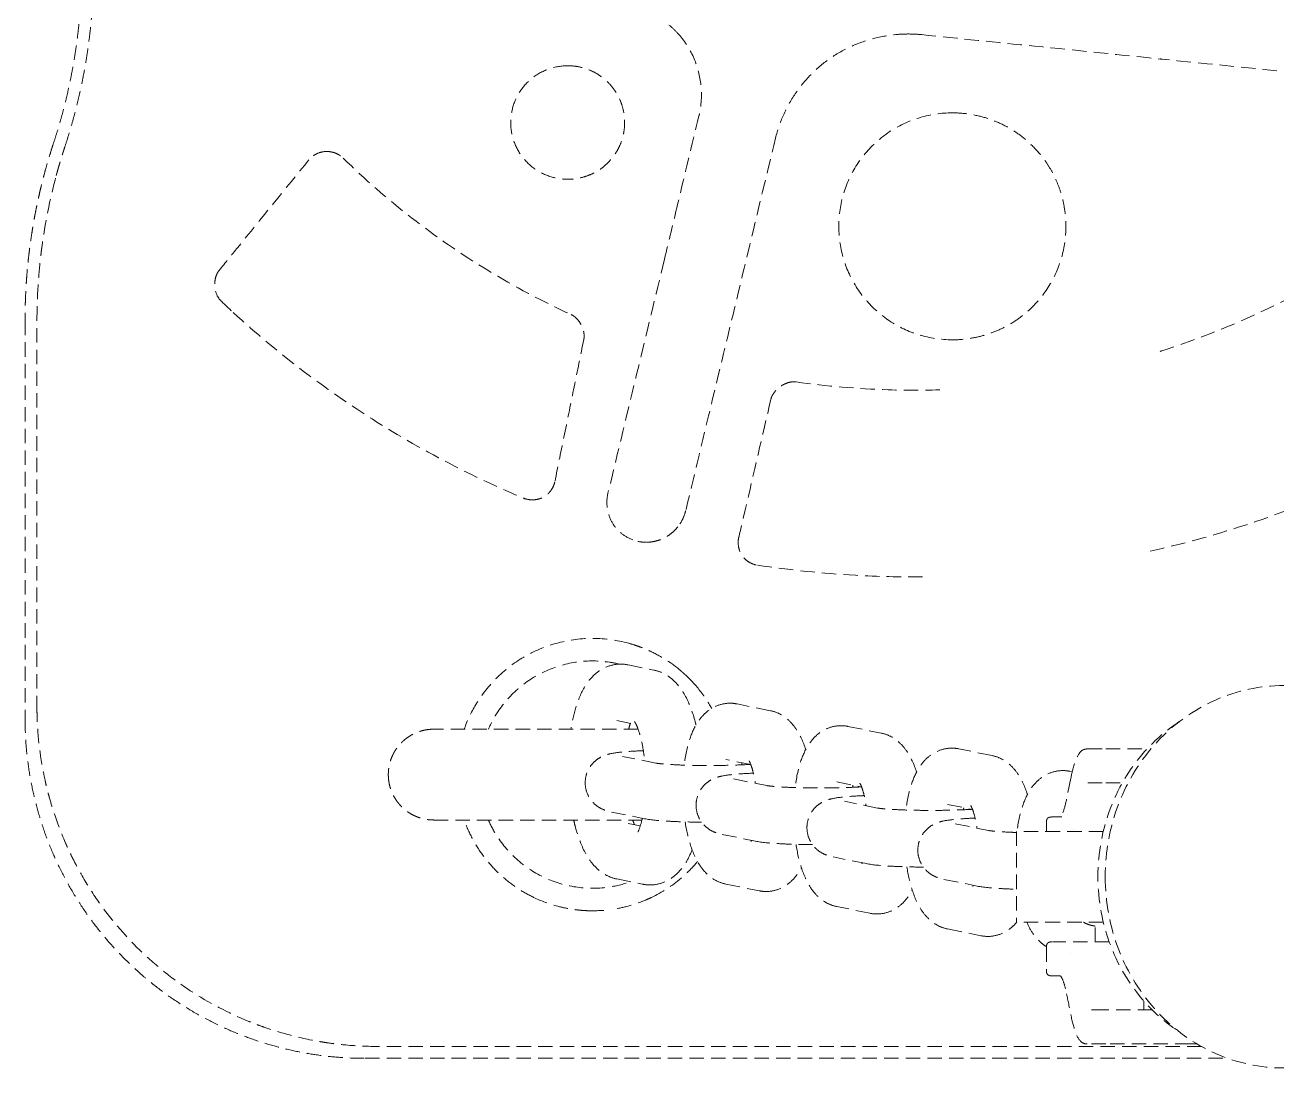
# Model space of a CAD drawing. Header units: millimetres. Extents: x -4194 to 3683, y -2760 to 1498.
# Drawn here: x -539.8 to -429.5, y -251.7 to -159.8 of the extents above; entities that cross this region are included whole.
import ezdxf

# ---------------------------------------------------------------- set-up
doc = ezdxf.new("R2010")
doc.units = ezdxf.units.MM
doc.linetypes.add('HIDDEN', pattern=[1.905, 1.27, -0.635])
doc.layers.add('DIKOM_ОБЪЕКТ', color=7, linetype='Continuous')

msp = doc.modelspace()

# ---------------------------------------------------------------- linework, layer by layer
at = {"layer": 'DIKOM_ОБЪЕКТ', "color": 7, "linetype": 'HIDDEN', "lineweight": 15, "extrusion": (-1, -3.06162e-16, -2.22045e-16)}
for p, q in [((-513.214, -170.907), (-513.264, -170.907)), ((-472.09, -191.198), (-472.098, -191.198)), ((-495.131, -201.599), (-495.117, -201.599)), ((-485.117, -205.338), (-485.114, -205.338)), ((-486.7, -216.141), (-484.421, -216.603)), ((-474.165, -220.177), (-477.096, -219.583)), ((-487.693, -221.042), (-485.989, -221.387)), ((-467.328, -221.562), (-464.398, -222.155)), ((-454.631, -224.134), (-457.561, -223.541)), ((-484.249, -224.799), (-487.179, -224.205)), ((-475.885, -224.93), (-478.088, -224.484)), ((-447.794, -225.519), (-447.573, -225.564)), ((-477.412, -226.184), (-474.482, -226.778)), ((-468.321, -226.462), (-466.118, -226.909)), ((-447.698, -226.13), (-448.071, -227.97)), ((-464.715, -228.756), (-467.645, -228.163)), ((-488.172, -229.106), (-485.242, -229.699)), ((-458.554, -228.441), (-456.351, -228.887)), ((-485.617, -230.326), (-486.7, -230.107)), ((-457.878, -230.141), (-454.948, -230.735)), ((-449.851, -230.811), (-449.851, -230.046)), ((-478.405, -231.084), (-475.475, -231.678)), ((-452.475, -230.811), (-452.475, -238.811)), ((-447.484, -230.684), (-447.484, -230.684)), ((-465.708, -233.657), (-468.638, -233.063)), ((-487.693, -235.007), (-485.414, -235.469)), ((-478.088, -235.457), (-475.158, -236.05)), ((-458.871, -235.042), (-455.941, -235.635)), ((-465.391, -238.029), (-468.321, -237.436)), ((-445.566, -240.546), (-445.566, -238.877)), ((-458.554, -239.414), (-455.624, -240.008)), ((-449.851, -241.046), (-449.851, -243.046)), ((-447.703, -241.612), (-447.703, -241.612)), ((-441.256, -246.546), (-441.256, -245.77))]:
    msp.add_line(p, q, dxfattribs=at)
at = {"layer": 'DIKOM_ОБЪЕКТ', "color": 7, "linetype": 'HIDDEN', "lineweight": 15}
for points, weights in [([(-535.526, -146.389), (-534.16, -154.374), (-534.764, -162.451), (-537.302, -170.144)], [1, 0.980244208265, 0.980244208265, 1]), ([(-536.307, -170.472), (-533.715, -162.616), (-533.098, -154.367), (-534.492, -146.213)], [1, 0.980244208301, 0.980244208301, 1]), ([(-537.302, -170.144), (-538.974, -175.21), (-539.82, -180.476), (-539.82, -185.811)], [1, 0.991553580894, 0.991553580894, 1]), ([(-537.073, -173.027), (-536.841, -172.168), (-536.585, -171.316), (-536.307, -170.472)], [1, 0.999752785292, 0.999752785292, 1]), ([(-539.82, -220.852), (-539.82, -238.411), (-527.421, -250.811), (-509.861, -250.811)], [1, 0.805383013468, 0.805383013468, 1]), ([(-503.82, -221.811), (-506.143, -221.811), (-507.82, -223.447), (-507.82, -225.811)], [1, 0.795072818089, 0.781544512058, 0.959415081909]), ([(-507.82, -225.811), (-507.82, -228.174), (-506.143, -229.811), (-503.82, -229.811)], [0.959415081909, 0.781544512058, 0.795072818089, 1]), ([(-448.673, -238.811), (-451.057, -238.811), (-452.475, -238.811), (-452.475, -238.811)], [1, 0.893694507237, 0.827613975223, 0.801758403959])]:
    msp.add_rational_spline(points, weights, degree=3, dxfattribs=at)
for points, degree in [([(-483.094, -159.762), (-482.825, -159.984), (-482.569, -160.224), (-482.331, -160.479)], 3), ([(-462.006, -160.552), (-461.619, -160.552), (-461.231, -160.571), (-460.845, -160.611)], 3), ([(-492.023, -163.351), (-492.015, -163.351), (-492.008, -163.351), (-492, -163.351)], 3), ([(-492.012, -163.351), (-492.012, -163.351), (-492.012, -163.351), (-492.012, -163.351)], 3), ([(-492, -163.351), (-491.729, -163.351), (-491.209, -163.394), (-490.444, -163.577), (-489.707, -163.881), (-489.035, -164.298), (-488.439, -164.813), (-487.928, -165.411), (-487.517, -166.085), (-487.218, -166.82), (-487.04, -167.585), (-486.979, -168.368), (-487.045, -169.154), (-487.23, -169.918), (-487.531, -170.644), (-487.941, -171.307), (-488.452, -171.902), (-489.048, -172.412), (-489.717, -172.823), (-490.449, -173.125), (-491.212, -173.307), (-491.73, -173.351), (-492, -173.351)], 3), ([(-480.451, -167.771), (-481.078, -170.371), (-481.704, -172.971), (-482.331, -175.571)], 3), ([(-473.71, -169.721), (-474.574, -173.289), (-476.298, -180.482), (-478.938, -191.424), (-480.722, -198.824), (-481.62, -202.551)], 3), ([(-513.273, -170.908), (-513.261, -170.908), (-513.25, -170.907), (-513.239, -170.907)], 3), ([(-511.79, -171.491), (-509.901, -173.348), (-505.899, -176.847), (-499.162, -181.496), (-494.274, -184.096), (-491.72, -185.271)], 3), ([(-492, -173.351), (-492.008, -173.351), (-492.015, -173.351), (-492.023, -173.351)], 3), ([(-492.012, -173.351), (-492.012, -173.351), (-492.012, -173.351), (-492.012, -173.351)], 3), ([(-482.331, -175.571), (-482.72, -177.181), (-483.109, -178.791), (-483.497, -180.401)], 3), ([(-522.559, -184.071), (-522.559, -184.071), (-522.559, -184.071), (-522.559, -184.071)], 3), ([(-522.559, -184.071), (-522.201, -184.414), (-521.841, -184.756), (-521.475, -185.093)], 3), ([(-491.72, -185.271), (-491.621, -185.316), (-491.439, -185.427), (-491.196, -185.645), (-490.982, -185.909), (-490.807, -186.203), (-490.676, -186.515), (-490.592, -186.839), (-490.56, -187.163), (-490.578, -187.374), (-490.6, -187.481)], 3), ([(-539.82, -185.811), (-539.82, -220.852)], 1), ([(-538.768, -220.13), (-538.768, -185.811)], 1), ([(-490.6, -187.481), (-490.881, -188.861), (-491.444, -191.628), (-492.294, -195.802), (-492.864, -198.599), (-493.15, -200.001)], 3), ([(-472.141, -191.199), (-472.125, -191.198), (-472.109, -191.198), (-472.094, -191.198)], 3), ([(-472.09, -191.198), (-472.027, -191.198), (-471.964, -191.202), (-471.9, -191.211)], 3), ([(-474.118, -192.741), (-474.118, -192.741), (-474.118, -192.741), (-474.118, -192.741)], 3), ([(-474.111, -192.743), (-474.111, -192.743), (-474.111, -192.743), (-474.111, -192.743)], 3), ([(-495.144, -201.599), (-495.145, -201.599), (-495.146, -201.599), (-495.146, -201.599)], 3), ([(-481.62, -202.551), (-481.682, -202.806), (-481.861, -203.299), (-482.147, -203.759), (-482.32, -203.978)], 3), ([(-485.836, -205.261), (-485.602, -205.313), (-485.36, -205.338), (-485.12, -205.338)], 3), ([(-439.82, -205.923), (-439.82, -205.923), (-439.82, -205.923), (-439.82, -205.923)], 3), ([(-486.7, -216.141), (-486.936, -216.093), (-487.181, -216.071), (-487.424, -216.077)], 3), ([(-538.762, -220.557), (-538.766, -220.415), (-538.768, -220.272), (-538.768, -220.13)], 3), ([(-477.096, -219.583), (-477.32, -219.538), (-477.553, -219.517), (-477.784, -219.522)], 3), ([(-467.328, -221.562), (-467.553, -221.516), (-467.786, -221.495), (-468.017, -221.501)], 3), ([(-457.561, -223.541), (-457.786, -223.495), (-458.019, -223.474), (-458.25, -223.48)], 3), ([(-446.191, -223.546), (-445.662, -223.546), (-445.133, -223.546), (-444.605, -223.546)], 3), ([(-487.179, -224.205), (-487.181, -224.205), (-487.181, -224.205), (-487.181, -224.205)], 3), ([(-476.69, -224.95), (-476.679, -224.889), (-476.667, -224.831), (-476.654, -224.774)], 3), ([(-447.794, -225.519), (-448.019, -225.474), (-448.252, -225.453), (-448.483, -225.458)], 3), ([(-477.412, -226.184), (-477.414, -226.184), (-477.414, -226.184), (-477.414, -226.184)], 3), ([(-466.923, -226.929), (-466.912, -226.868), (-466.9, -226.809), (-466.887, -226.753)], 3), ([(-446.191, -226.546), (-444.605, -226.546)], 1), ([(-467.645, -228.163), (-467.647, -228.162), (-467.647, -228.162), (-467.647, -228.162)], 3), ([(-457.156, -228.907), (-457.145, -228.847), (-457.132, -228.788), (-457.12, -228.732)], 3), ([(-457.878, -230.141), (-457.88, -230.141), (-457.88, -230.141), (-457.88, -230.141)], 3), ([(-449.351, -229.546), (-449.351, -229.546), (-449.329, -229.546), (-449.286, -229.546)], 3), ([(-449.286, -229.546), (-449.016, -229.546), (-448.746, -229.546), (-448.476, -229.546)], 3), ([(-444.835, -230.811), (-446.115, -230.811), (-447.394, -230.811), (-448.673, -230.811)], 3), ([(-480.584, -233.471), (-480.655, -233.558), (-480.728, -233.643), (-480.802, -233.727)], 3), ([(-485.414, -235.469), (-485.177, -235.517), (-484.932, -235.539), (-484.689, -235.533)], 3), ([(-495.016, -236.627), (-494.336, -236.954), (-493.621, -237.218), (-492.892, -237.411)], 3), ([(-475.158, -236.05), (-474.933, -236.096), (-474.701, -236.117), (-474.47, -236.111)], 3), ([(-490.114, -237.807), (-489.494, -237.822), (-488.872, -237.789), (-488.257, -237.708)], 3), ([(-465.391, -238.029), (-465.166, -238.075), (-464.934, -238.096), (-464.703, -238.09)], 3), ([(-444.835, -238.811), (-448.673, -238.811)], 1), ([(-455.624, -240.008), (-455.399, -240.053), (-455.167, -240.074), (-454.936, -240.069)], 3), ([(-448.435, -240.546), (-449.286, -240.546)], 1), ([(-444.317, -240.546), (-448.435, -240.546)], 1), ([(-449.286, -243.546), (-449.329, -243.546), (-449.351, -243.546), (-449.351, -243.546)], 3), ([(-448.606, -243.546), (-448.833, -243.546), (-449.059, -243.546), (-449.286, -243.546)], 3), ([(-448.071, -245.122), (-447.947, -245.736), (-447.822, -246.349), (-447.698, -246.963)], 3), ([(-444.605, -246.546), (-446.191, -246.546)], 1), ([(-436.192, -249.762), (-508.813, -249.762)], 1), ([(-444.605, -249.546), (-445.133, -249.546), (-445.662, -249.546), (-446.191, -249.546)], 3), ([(-436.568, -249.546), (-436.795, -249.546), (-437.022, -249.546), (-437.249, -249.546)], 3), ([(-509.861, -250.811), (-433.872, -250.811)], 1)]:
    msp.add_open_spline(points, degree=degree, dxfattribs=at)
for points, knots in [([(-482.331, -160.479), (-481.756, -161.098), (-481.281, -161.825), (-480.617, -163.334), (-480.402, -164.126), (-480.197, -165.779), (-480.222, -166.663), (-480.41, -167.596), (-480.43, -167.683), (-480.451, -167.771)], [0, 0, 0, 0, 2.5353158, 2.5353158, 4.9468865, 4.9468865, 7.5318437, 7.5318437, 7.8015185, 7.8015185, 7.8015185, 7.8015185]), ([(-462.035, -160.552), (-462.352, -160.553), (-463.38, -160.598), (-465.115, -160.897), (-467.149, -161.625), (-469.023, -162.7), (-470.658, -164.11), (-472.018, -165.783), (-473.074, -167.675), (-473.54, -169.02), (-473.71, -169.721)], [0.069507, 0.069507, 0.069507, 0.069507, 0.125, 0.25, 0.375, 0.5, 0.625, 0.75, 0.875, 1, 1, 1, 1]), ([(-460.845, -160.611), (-457.53, -160.949), (-454.214, -161.286), (-447.049, -162.016), (-443.201, -162.408), (-439.353, -162.799)], [0, 0, 0, 0, 10.000085, 10.000085, 21.6046985, 21.6046985, 21.6046985, 21.6046985]), ([(-397.32, -167.078), (-404.375, -166.359), (-418.488, -164.922), (-432.658, -163.481), (-439.768, -162.757), (-439.82, -162.752)], [0, 0, 0, 0, 0.33333333, 0.66666667, 0.66911805, 0.66911805, 0.66911805, 0.66911805]), ([(-492.023, -163.351), (-492.565, -163.351), (-493.114, -163.442), (-494.139, -163.785), (-494.628, -164.043), (-495.474, -164.688), (-495.848, -165.077), (-496.456, -165.952), (-496.692, -166.454), (-496.984, -167.476), (-497.051, -168.008), (-497.012, -169.061), (-496.906, -169.595), (-496.536, -170.593), (-496.265, -171.069), (-495.6, -171.89), (-495.204, -172.25), (-494.317, -172.829), (-493.812, -173.051), (-492.88, -173.294), (-492.45, -173.351), (-492.023, -173.351)], [0, 0, 0, 0, 1.6298388, 1.6298388, 3.2475589, 3.2475589, 4.8275572, 4.8275572, 6.4476162, 6.4476162, 8.0169328, 8.0169328, 9.6094154, 9.6094154, 11.2122473, 11.2122473, 12.7811572, 12.7811572, 14.3953487, 14.3953487, 15.6776538, 15.6776538, 15.6776538, 15.6776538]), ([(-458.135, -167.501), (-459.083, -167.501), (-460.041, -167.64), (-461.861, -168.17), (-462.742, -168.569), (-464.327, -169.59), (-465.05, -170.216), (-466.293, -171.635), (-466.822, -172.445), (-467.61, -174.159), (-467.882, -175.075), (-468.166, -176.94), (-468.174, -177.908), (-467.917, -179.78), (-467.659, -180.703), (-466.894, -182.43), (-466.378, -183.248), (-465.155, -184.686), (-464.439, -185.321), (-462.867, -186.364), (-461.991, -186.776), (-460.134, -187.345), (-459.129, -187.501), (-458.135, -187.501)], [0, 0, 0, 0, 2.8462067, 2.8462067, 5.6887769, 5.6887769, 8.5022663, 8.5022663, 11.3473195, 11.3473195, 14.1608129, 14.1608129, 17.006618, 17.006618, 19.8276537, 19.8276537, 22.6721989, 22.6721989, 25.4889622, 25.4889622, 28.3331344, 28.3331344, 31.3176157, 31.3176157, 31.3176157, 31.3176157]), ([(-458.13, -167.501), (-457.642, -167.501), (-456.678, -167.573), (-455.241, -167.891), (-453.888, -168.403), (-452.642, -169.096), (-451.456, -170.002), (-450.513, -170.975), (-449.804, -171.932), (-449.313, -172.74), (-448.868, -173.674), (-448.507, -174.708), (-448.249, -175.832), (-448.115, -177.03), (-448.135, -178.304), (-448.389, -180.035), (-449.146, -182.186), (-450.481, -184.053), (-451.811, -185.291), (-452.925, -186.078), (-454.137, -186.704), (-455.434, -187.159), (-456.767, -187.435), (-457.666, -187.501), (-458.13, -187.501)], [0, 0, 0, 0, 0.0666667, 0.1333333, 0.2, 0.2666667, 0.3333333, 0.4, 0.4333333, 0.4666667, 0.5, 0.5333333, 0.5666667, 0.6, 0.6333333, 0.6666667, 0.7333333, 0.8, 0.8333333, 0.8666667, 0.9, 0.9333333, 0.9666667, 1, 1, 1, 1]), ([(-513.226, -170.908), (-513.445, -170.905), (-513.667, -170.938), (-514.074, -171.072), (-514.265, -171.167), (-514.578, -171.39), (-514.711, -171.511), (-514.821, -171.647)], [0, 0, 0, 0, 0.6577593, 0.6577593, 1.2861277, 1.2861277, 1.8139942, 1.8139942, 1.8139942, 1.8139942]), ([(-513.214, -170.907), (-513.131, -170.907), (-512.991, -170.916), (-512.799, -170.95), (-512.576, -171.008), (-512.313, -171.112), (-512.031, -171.279), (-511.868, -171.414), (-511.79, -171.491)], [0.52807305, 0.52807305, 0.52807305, 0.52807305, 0.6, 0.65, 0.7, 0.8, 0.9, 1, 1, 1, 1]), ([(-514.821, -171.647), (-516.909, -174.221), (-518.996, -176.792), (-521.631, -180.036), (-522.18, -180.713), (-522.729, -181.39)], [0.0000087, 0.0000087, 0.0000087, 0.0000087, 10.0003805, 10.0003805, 12.637635, 12.637635, 12.637635, 12.637635]), ([(-538.768, -185.811), (-538.768, -184.738), (-538.733, -183.662), (-538.627, -182.05), (-538.583, -181.512), (-538.503, -180.706), (-538.46, -180.303), (-538.411, -179.901), (-538.378, -179.633), (-538.361, -179.496), (-538.064, -177.253), (-537.643, -175.134), (-537.073, -173.027)], [0, 0, 0, 0, 0.25, 0.25, 0.375, 0.375, 0.4375, 0.46875, 0.46875, 0.5, 0.5, 1, 1, 1, 1]), ([(-439.818, -188.516), (-439.776, -188.502), (-437.148, -187.658), (-432.034, -185.695), (-424.768, -181.995), (-417.909, -177.561), (-413.668, -174.154), (-411.63, -172.331)], [0.49795689, 0.49795689, 0.49795689, 0.49795689, 0.5, 0.625, 0.75, 0.875, 1, 1, 1, 1]), ([(-483.497, -180.401), (-484.279, -183.641), (-485.062, -186.882), (-486.718, -193.755), (-487.59, -197.389), (-488.471, -201.021)], [0, 0, 0, 0, 10.0000068, 10.0000068, 21.2123002, 21.2123002, 21.2123002, 21.2123002]), ([(-522.729, -181.39), (-522.815, -181.496), (-522.885, -181.616), (-523.002, -181.886), (-523.045, -182.04), (-523.107, -182.405), (-523.114, -182.62), (-523.071, -183.089), (-523.007, -183.348), (-522.815, -183.763), (-522.702, -183.934), (-522.559, -184.071)], [0.0000055, 0.0000055, 0.0000055, 0.0000055, 0.4082949, 0.4082949, 0.8832733, 0.8832733, 1.5177066, 1.5177066, 2.2960416, 2.2960416, 2.890539, 2.890539, 2.890539, 2.890539]), ([(-521.475, -185.093), (-519.47, -186.939), (-517.371, -188.69), (-513.001, -192.002), (-510.724, -193.565), (-506.008, -196.489), (-503.564, -197.851), (-499.371, -199.934), (-497.654, -200.72), (-495.912, -201.45)], [0, 0, 0, 0, 8.264618, 8.264618, 16.6039648, 16.6039648, 25.0321885, 25.0321885, 30.717702, 30.717702, 30.717702, 30.717702]), ([(-440.705, -206.126), (-437.916, -205.5), (-435.153, -204.743), (-429.744, -202.977), (-427.091, -201.968), (-421.922, -199.714), (-419.398, -198.467), (-414.48, -195.744), (-412.08, -194.263), (-407.434, -191.083), (-405.181, -189.379), (-401.997, -186.71), (-400.992, -185.827), (-400.009, -184.92)], [0, 0, 0, 0, 8.5752603, 8.5752603, 17.0695685, 17.0695685, 25.4964186, 25.4964186, 33.9369183, 33.9369183, 42.3927166, 42.3927166, 46.4043602, 46.4043602, 46.4043602, 46.4043602]), ([(-472.017, -191.2), (-472.168, -191.192), (-472.322, -191.208), (-472.64, -191.279), (-472.805, -191.341), (-473.169, -191.522), (-473.364, -191.656), (-473.734, -191.994), (-473.907, -192.214), (-474.064, -192.548), (-474.096, -192.644), (-474.116, -192.741)], [0, 0, 0, 0, 0.455071, 0.455071, 0.9776522, 0.9776522, 1.673661, 1.673661, 2.4817163, 2.4817163, 2.7803524, 2.7803524, 2.7803524, 2.7803524]), ([(-471.9, -191.211), (-469.201, -191.584), (-464.783, -191.968), (-460.333, -191.954), (-458.606, -191.884)], [0, 0, 0, 0, 0.125, 0.20448181, 0.20448181, 0.20448181, 0.20448181]), ([(-474.119, -192.741), (-474.872, -195.988), (-475.627, -199.234), (-476.572, -203.294), (-476.761, -204.107), (-476.95, -204.921)], [0, 0, 0, 0, 10.0000023, 10.0000023, 12.5050322, 12.5050322, 12.5050322, 12.5050322]), ([(-493.15, -200.001), (-493.173, -200.114), (-493.238, -200.327), (-493.392, -200.636), (-493.572, -200.882), (-493.743, -201.061), (-493.925, -201.22), (-494.181, -201.388), (-494.464, -201.501), (-494.694, -201.559), (-494.895, -201.591), (-495.036, -201.599), (-495.117, -201.599)], [0, 0, 0, 0, 0.1, 0.2, 0.3, 0.35, 0.4, 0.5, 0.6, 0.65, 0.7, 0.76920989, 0.76920989, 0.76920989, 0.76920989]), ([(-495.912, -201.45), (-495.739, -201.522), (-495.554, -201.567), (-495.295, -201.595), (-495.22, -201.599), (-495.146, -201.599)], [0, 0, 0, 0, 0.56061221, 0.56061221, 0.78318044, 0.78318044, 0.78318044, 0.78318044]), ([(-488.471, -201.021), (-488.551, -201.351), (-488.579, -201.698), (-488.537, -202.403), (-488.459, -202.769), (-488.192, -203.472), (-487.989, -203.813), (-487.507, -204.376), (-487.231, -204.612), (-486.596, -205.013), (-486.222, -205.174), (-485.836, -205.261)], [0, 0, 0, 0, 1.0199867, 1.0199867, 2.1186807, 2.1186807, 3.2756754, 3.2756754, 4.3420864, 4.3420864, 5.5294768, 5.5294768, 5.5294768, 5.5294768]), ([(-482.32, -203.978), (-482.43, -204.117), (-482.661, -204.37), (-483.052, -204.694), (-483.487, -204.957), (-483.949, -205.152), (-484.425, -205.28), (-484.818, -205.331), (-485.045, -205.338), (-485.114, -205.338)], [0, 0, 0, 0, 0.125, 0.25, 0.375, 0.5, 0.625, 0.75, 0.80597052, 0.80597052, 0.80597052, 0.80597052]), ([(-476.95, -204.921), (-476.994, -205.109), (-477.008, -205.306), (-476.981, -205.709), (-476.935, -205.919), (-476.779, -206.322), (-476.661, -206.519), (-476.381, -206.84), (-476.222, -206.975), (-475.863, -207.196), (-475.657, -207.283), (-475.396, -207.344), (-475.348, -207.353), (-475.299, -207.361)], [0, 0, 0, 0, 0.5805674, 0.5805674, 1.2110024, 1.2110024, 1.8778126, 1.8778126, 2.4898734, 2.4898734, 3.1434665, 3.1434665, 3.2915748, 3.2915748, 3.2915748, 3.2915748]), ([(-475.299, -207.361), (-472.439, -207.788), (-469.556, -208.084), (-464.706, -208.357), (-462.738, -208.407), (-460.771, -208.396)], [0, 0, 0, 0, 8.6782569, 8.6782569, 14.5791134, 14.5791134, 14.5791134, 14.5791134]), ([(-486.667, -214.232), (-487.67, -213.959), (-488.718, -213.816), (-490.791, -213.805), (-491.833, -213.936), (-493.834, -214.455), (-494.809, -214.848), (-496.61, -215.862), (-497.451, -216.492), (-498.932, -217.934), (-499.584, -218.758), (-500.524, -220.328), (-500.867, -221.057), (-501.134, -221.811)], [0, 0, 0, 0, 3.1183506, 3.1183506, 6.2186914, 6.2186914, 9.3192408, 9.3192408, 12.4197877, 12.4197877, 15.5203347, 15.5203347, 17.9103756, 17.9103756, 17.9103756, 17.9103756]), ([(-486.667, -214.232), (-486.442, -214.294), (-486.218, -214.361), (-485.863, -214.481), (-485.665, -214.552), (-485.435, -214.64), (-485.321, -214.686), (-485.264, -214.709), (-485.236, -214.721), (-485.223, -214.726), (-485.215, -214.729), (-485.209, -214.732), (-485.068, -214.791), (-484.868, -214.876), (-484.608, -215.002), (-484.601, -215.005), (-484.594, -215.009)], [0.817821307, 0.817821307, 0.817821307, 0.817821307, 0.84375, 0.84375, 0.859375, 0.8671875, 0.87109375, 0.873046875, 0.874023437, 0.874511719, 0.874511719, 0.875, 0.875, 0.90625, 0.90625, 0.907147574, 0.907147574, 0.907147574, 0.907147574]), ([(-480.802, -217.894), (-481.488, -217.113), (-482.282, -216.416), (-483.608, -215.528), (-484.093, -215.251), (-484.594, -215.009)], [0, 0, 0, 0, 3.1183294, 3.1183294, 4.7863901, 4.7863901, 4.7863901, 4.7863901]), ([(-487.459, -216.078), (-487.746, -216.008), (-488.035, -215.951), (-489.259, -215.767), (-490.223, -215.759), (-492.094, -216.011), (-493.021, -216.274), (-494.747, -217.04), (-495.564, -217.552), (-497.006, -218.771), (-497.646, -219.491), (-498.489, -220.761), (-498.768, -221.276), (-499.001, -221.811)], [13.3025582, 13.3025582, 13.3025582, 13.3025582, 14.1839978, 14.1839978, 17.0169392, 17.0169392, 19.8498805, 19.8498805, 22.6828219, 22.6828219, 25.5157633, 25.5157633, 27.2563117, 27.2563117, 27.2563117, 27.2563117]), ([(-487.424, -216.077), (-487.844, -216.087), (-488.265, -216.183), (-489.023, -216.508), (-489.365, -216.739), (-489.998, -217.314), (-490.275, -217.673), (-490.842, -218.604), (-491.095, -219.217), (-491.479, -220.479), (-491.623, -221.127), (-491.73, -221.811)], [0, 0, 0, 0, 1.5115909, 1.5115909, 3.0408611, 3.0408611, 4.8494957, 4.8494957, 7.4385278, 7.4385278, 9.7062734, 9.7062734, 9.7062734, 9.7062734]), ([(-480.711, -221.433), (-480.723, -221.384), (-480.736, -221.335), (-480.947, -220.515), (-481.194, -219.809), (-481.831, -218.51), (-482.238, -217.903), (-483.02, -217.227), (-483.262, -217.059), (-483.802, -216.777), (-484.106, -216.667), (-484.421, -216.603)], [18.4096349, 18.4096349, 18.4096349, 18.4096349, 18.5820864, 18.5820864, 21.3094207, 21.3094207, 24.2449834, 24.2449834, 25.3643707, 25.3643707, 26.5321878, 26.5321878, 26.5321878, 26.5321878]), ([(-482.284, -216.479), (-482.213, -216.53), (-482.156, -216.577), (-482.06, -216.658), (-482.009, -216.701), (-481.945, -216.757), (-481.912, -216.786), (-481.897, -216.798), (-481.888, -216.807), (-481.884, -216.81), (-481.784, -216.898), (-481.707, -216.969), (-481.616, -217.054), (-481.589, -217.079), (-481.555, -217.111), (-481.539, -217.126), (-481.523, -217.141), (-481.516, -217.148), (-481.513, -217.151), (-481.511, -217.153), (-481.511, -217.153), (-481.258, -217.396), (-481.022, -217.643), (-480.802, -217.894)], [0, 0, 0, 0, 0.125, 0.125, 0.1875, 0.21875, 0.234375, 0.2421875, 0.2421875, 0.25, 0.25, 0.375, 0.375, 0.4375, 0.4375, 0.46875, 0.484375, 0.4921875, 0.4960938, 0.4960938, 0.5, 0.5, 1, 1, 1, 1]), ([(-480.802, -217.894), (-480.321, -218.442), (-479.888, -219.038), (-479.454, -219.766), (-479.393, -219.872), (-479.334, -219.978)], [0, 0, 0, 0, 0.25, 0.25, 0.29203387, 0.29203387, 0.29203387, 0.29203387]), ([(-428.94, -217.961), (-431, -217.961), (-433.055, -218.398), (-436.862, -220.088), (-438.604, -221.335), (-441.518, -224.457), (-442.682, -226.323), (-444.259, -230.402), (-444.668, -232.603), (-444.668, -234.811)], [1.5707963, 1.5707963, 1.5707963, 1.5707963, 1.9634954, 1.9634954, 2.3561945, 2.3561945, 2.7488936, 2.7488936, 3.1415927, 3.1415927, 3.1415927, 3.1415927]), ([(-508.813, -249.762), (-509.804, -249.762), (-510.782, -249.713), (-512.224, -249.572), (-512.7, -249.514), (-513.407, -249.41), (-513.758, -249.354), (-514.165, -249.282), (-514.368, -249.244), (-514.454, -249.228), (-514.512, -249.217), (-514.54, -249.211), (-515.533, -249.017), (-516.479, -248.783), (-517.866, -248.369), (-518.323, -248.22), (-519, -247.982), (-519.336, -247.859), (-519.724, -247.709), (-519.89, -247.643), (-520, -247.599), (-520.053, -247.578), (-521.921, -246.819), (-523.648, -245.909), (-526.067, -244.322), (-526.845, -243.756), (-528.338, -242.555), (-529.052, -241.922), (-531.099, -239.926), (-532.344, -238.457), (-533.992, -236.078), (-534.504, -235.256), (-535.213, -233.985), (-535.439, -233.555), (-535.763, -232.901), (-535.922, -232.572), (-536.099, -232.184), (-536.174, -232.017), (-536.223, -231.906), (-536.248, -231.848), (-536.652, -230.924), (-536.993, -230.029), (-537.442, -228.653), (-537.581, -228.189), (-537.773, -227.485), (-537.866, -227.131), (-537.966, -226.715), (-538.014, -226.507), (-538.034, -226.417), (-538.048, -226.357), (-538.055, -226.326), (-538.468, -224.46), (-538.713, -222.536), (-538.762, -220.557)], [-1, -1, -1, -1, -0.9375, -0.9375, -0.90625, -0.90625, -0.890625, -0.8828125, -0.8789062, -0.8769531, -0.8769531, -0.875, -0.875, -0.8125, -0.8125, -0.78125, -0.78125, -0.765625, -0.7578125, -0.7539062, -0.7539062, -0.75, -0.75, -0.625, -0.625, -0.5625, -0.5625, -0.5, -0.5, -0.375, -0.375, -0.3125, -0.3125, -0.28125, -0.28125, -0.265625, -0.2578125, -0.2539062, -0.2539062, -0.25, -0.25, -0.1875, -0.1875, -0.15625, -0.15625, -0.140625, -0.1328125, -0.1289062, -0.1269531, -0.1269531, -0.125, -0.125, 0, 0, 0, 0]), ([(-477.784, -219.522), (-478.163, -219.531), (-478.545, -219.614), (-479.237, -219.897), (-479.554, -220.1), (-480.127, -220.599), (-480.377, -220.904), (-480.874, -221.676), (-481.09, -222.168), (-481.491, -223.383), (-481.652, -224.155), (-481.753, -224.974)], [0, 0, 0, 0, 1.2981674, 1.2981674, 2.6069716, 2.6069716, 4.0849127, 4.0849127, 6.1354756, 6.1354756, 8.7659663, 8.7659663, 8.7659663, 8.7659663]), ([(-471.052, -223.608), (-471.273, -222.924), (-471.547, -222.306), (-472.119, -221.472), (-472.349, -221.2), (-472.826, -220.779), (-473.056, -220.617), (-473.572, -220.345), (-473.864, -220.238), (-474.165, -220.177)], [16.1746582, 16.1746582, 16.1746582, 16.1746582, 18.7203756, 18.7203756, 20.0677631, 20.0677631, 21.0772783, 21.0772783, 22.1385656, 22.1385656, 22.1385656, 22.1385656]), ([(-486.641, -221.811), (-486.636, -221.792), (-486.632, -221.774), (-486.586, -221.584), (-486.541, -221.425), (-486.496, -221.284)], [13.49165209, 13.49165209, 13.49165209, 13.49165209, 13.56894315, 13.56894315, 14.30971415, 14.30971415, 14.30971415, 14.30971415]), ([(-486.133, -221.139), (-486.133, -221.139), (-486.132, -221.139), (-486.131, -221.141), (-486.102, -221.178), (-486.015, -221.331), (-485.953, -221.454), (-485.811, -221.799), (-485.728, -222.04), (-485.556, -222.641), (-485.469, -223.024), (-485.33, -223.799), (-485.276, -224.194), (-485.234, -224.599)], [2.2504992, 2.2504992, 2.2504992, 2.2504992, 2.2680708, 2.2680708, 3.1231992, 3.1231992, 4.0766516, 4.0766516, 5.2416836, 5.2416836, 6.6483148, 6.6483148, 7.9073357, 7.9073357, 7.9073357, 7.9073357]), ([(-468.017, -221.501), (-468.396, -221.51), (-468.778, -221.593), (-469.47, -221.876), (-469.787, -222.079), (-470.36, -222.577), (-470.61, -222.883), (-471.107, -223.655), (-471.323, -224.146), (-471.724, -225.362), (-471.885, -226.133), (-471.986, -226.953)], [0, 0, 0, 0, 1.2981674, 1.2981674, 2.6069716, 2.6069716, 4.0849127, 4.0849127, 6.1354756, 6.1354756, 8.7659663, 8.7659663, 8.7659663, 8.7659663]), ([(-438.14, -221.144), (-439.154, -221.806), (-440.095, -222.596), (-442.319, -224.979), (-443.424, -226.751), (-444.922, -230.624), (-445.31, -232.715), (-445.31, -236.907), (-444.922, -238.997), (-443.424, -242.87), (-442.319, -244.642), (-440.095, -247.025), (-439.154, -247.816), (-438.14, -248.477)], [3.6883407, 3.6883407, 3.6883407, 3.6883407, 3.9269908, 3.9269908, 4.3196899, 4.3196899, 4.712389, 4.712389, 5.1050881, 5.1050881, 5.4977871, 5.4977871, 5.7364373, 5.7364373, 5.7364373, 5.7364373]), ([(-485.812, -221.811), (-486.496, -221.811), (-487.197, -221.811), (-489.019, -221.811), (-490.163, -221.811), (-492.405, -221.811), (-493.52, -221.811), (-495.641, -221.811), (-496.662, -221.811), (-498.537, -221.811), (-499.404, -221.811), (-500.926, -221.811), (-501.592, -221.811), (-502.361, -221.811), (-502.569, -221.811), (-503.183, -221.811), (-503.489, -221.811), (-503.712, -221.811), (-503.752, -221.811), (-503.806, -221.811), (-503.806, -221.811), (-503.82, -221.811)], [17.888648, 17.888648, 17.888648, 17.888648, 20.0243797, 20.0243797, 23.406734, 23.406734, 26.7890883, 26.7890883, 30.1714441, 30.1714441, 33.5536666, 33.5536666, 36.9495034, 36.9495034, 38.3966321, 38.3966321, 41.7607457, 41.7607457, 42.8215086, 42.8215086, 43.888484, 43.888484, 43.888484, 43.888484]), ([(-461.285, -225.587), (-461.506, -224.902), (-461.78, -224.285), (-462.352, -223.45), (-462.582, -223.178), (-463.059, -222.758), (-463.289, -222.595), (-463.805, -222.323), (-464.096, -222.217), (-464.398, -222.155)], [16.1746582, 16.1746582, 16.1746582, 16.1746582, 18.7203756, 18.7203756, 20.0677631, 20.0677631, 21.0772783, 21.0772783, 22.1385656, 22.1385656, 22.1385656, 22.1385656]), ([(-485.351, -223.701), (-485.429, -223.705), (-485.506, -223.708), (-486.132, -223.736), (-486.632, -223.768), (-487.519, -223.849), (-487.885, -223.891), (-488.389, -224.003), (-488.516, -224.035), (-488.8, -224.131), (-488.961, -224.196), (-489.296, -224.379), (-489.472, -224.5), (-489.795, -224.79), (-489.944, -224.963), (-490.212, -225.376), (-490.323, -225.626), (-490.447, -226.094), (-490.475, -226.313), (-490.475, -226.531)], [10.100789, 10.100789, 10.100789, 10.100789, 10.3686197, 10.3686197, 12.3077637, 12.3077637, 14.4090103, 14.4090103, 15.0721014, 15.0721014, 15.7313417, 15.7313417, 16.406131, 16.406131, 17.100886, 17.100886, 17.9134408, 17.9134408, 18.5732595, 18.5732595, 18.5732595, 18.5732595]), ([(-458.25, -223.48), (-458.629, -223.489), (-459.011, -223.571), (-459.703, -223.854), (-460.02, -224.058), (-460.593, -224.556), (-460.843, -224.862), (-461.34, -225.634), (-461.556, -226.125), (-461.957, -227.341), (-462.118, -228.112), (-462.219, -228.932)], [0, 0, 0, 0, 1.2981674, 1.2981674, 2.6069716, 2.6069716, 4.0849127, 4.0849127, 6.1354756, 6.1354756, 8.7659663, 8.7659663, 8.7659663, 8.7659663]), ([(-446.191, -223.546), (-446.253, -223.546), (-446.306, -223.55), (-446.406, -223.561), (-446.451, -223.571), (-446.561, -223.602), (-446.615, -223.627), (-446.778, -223.722), (-446.86, -223.808), (-447.111, -224.143), (-447.254, -224.47), (-447.499, -225.242), (-447.602, -225.656), (-447.698, -226.13)], [0, 0, 0, 0, 0.2547478, 0.2547478, 0.5648625, 0.5648625, 1.1330734, 1.1330734, 2.4907214, 2.4907214, 5.4657649, 5.4657649, 7.8925179, 7.8925179, 7.8925179, 7.8925179]), ([(-444.605, -223.546), (-444.484, -223.546), (-444.196, -223.546), (-443.328, -223.546), (-442.749, -223.546), (-441.729, -223.546), (-441.364, -223.546), (-440.981, -223.546)], [0, 0, 0, 0, 0.25, 0.25, 0.5, 0.5, 0.62471429, 0.62471429, 0.62471429, 0.62471429]), ([(-475.977, -224.911), (-476.069, -224.917), (-476.166, -224.923), (-476.645, -224.95), (-477.079, -224.967), (-478.033, -224.995), (-478.57, -225.004), (-479.661, -225.01), (-480.229, -225.007), (-481.312, -224.989), (-481.839, -224.974), (-482.77, -224.934), (-483.189, -224.909), (-483.674, -224.87), (-483.811, -224.856), (-484.012, -224.834), (-484.086, -224.825), (-484.2, -224.808), (-484.24, -224.801), (-484.249, -224.799)], [6.5197403, 6.5197403, 6.5197403, 6.5197403, 6.9112041, 6.9112041, 8.404379, 8.404379, 10.0225693, 10.0225693, 11.6894959, 11.6894959, 13.3645914, 13.3645914, 15.0119193, 15.0119193, 15.773631, 15.773631, 16.356658, 16.356658, 16.9625386, 16.9625386, 16.9625386, 16.9625386]), ([(-476.045, -224.588), (-476.045, -224.588), (-476.027, -224.614), (-475.973, -224.719), (-475.933, -224.807), (-475.839, -225.051), (-475.784, -225.22), (-475.668, -225.644), (-475.608, -225.914), (-475.537, -226.322), (-475.518, -226.445), (-475.5, -226.571)], [2.2269829, 2.2269829, 2.2269829, 2.2269829, 2.8235752, 2.8235752, 3.5042893, 3.5042893, 4.3273348, 4.3273348, 5.3240311, 5.3240311, 5.7345929, 5.7345929, 5.7345929, 5.7345929]), ([(-451.518, -227.566), (-451.739, -226.881), (-452.013, -226.263), (-452.585, -225.429), (-452.815, -225.157), (-453.292, -224.737), (-453.522, -224.574), (-454.038, -224.302), (-454.329, -224.195), (-454.631, -224.134)], [16.1746582, 16.1746582, 16.1746582, 16.1746582, 18.7203756, 18.7203756, 20.0677631, 20.0677631, 21.0772783, 21.0772783, 22.1385656, 22.1385656, 22.1385656, 22.1385656]), ([(-475.663, -225.683), (-475.714, -225.686), (-475.765, -225.688), (-476.365, -225.715), (-476.865, -225.747), (-477.752, -225.827), (-478.118, -225.869), (-478.622, -225.982), (-478.749, -226.014), (-479.033, -226.11), (-479.194, -226.175), (-479.529, -226.358), (-479.705, -226.478), (-480.028, -226.768), (-480.177, -226.942), (-480.445, -227.354), (-480.556, -227.604), (-480.68, -228.073), (-480.708, -228.292), (-480.708, -228.509)], [10.1920385, 10.1920385, 10.1920385, 10.1920385, 10.3686197, 10.3686197, 12.3077637, 12.3077637, 14.4090104, 14.4090104, 15.0721014, 15.0721014, 15.7313417, 15.7313417, 16.406131, 16.406131, 17.100886, 17.100886, 17.9134408, 17.9134408, 18.5732595, 18.5732595, 18.5732595, 18.5732595]), ([(-448.483, -225.458), (-448.862, -225.467), (-449.244, -225.55), (-449.936, -225.833), (-450.253, -226.036), (-450.826, -226.535), (-451.076, -226.84), (-451.573, -227.612), (-451.789, -228.104), (-452.181, -229.292), (-452.338, -230.028), (-452.439, -230.811)], [0, 0, 0, 0, 1.2981674, 1.2981674, 2.6069716, 2.6069716, 4.0849127, 4.0849127, 6.1354756, 6.1354756, 8.6588816, 8.6588816, 8.6588816, 8.6588816]), ([(-490.475, -226.531), (-490.475, -226.807), (-490.429, -227.086), (-490.251, -227.608), (-490.117, -227.857), (-489.786, -228.288), (-489.585, -228.476), (-489.183, -228.755), (-488.98, -228.856), (-488.656, -228.983), (-488.523, -229.022), (-488.322, -229.074), (-488.247, -229.091), (-488.172, -229.106)], [0, 0, 0, 0, 0.8376745, 0.8376745, 1.6767939, 1.6767939, 2.5117967, 2.5117967, 3.2801574, 3.2801574, 3.9209226, 3.9209226, 4.3371218, 4.3371218, 4.3371218, 4.3371218]), ([(-466.21, -226.89), (-466.302, -226.896), (-466.399, -226.902), (-466.878, -226.928), (-467.312, -226.946), (-468.266, -226.973), (-468.803, -226.982), (-469.894, -226.989), (-470.462, -226.986), (-471.545, -226.968), (-472.072, -226.953), (-473.003, -226.913), (-473.422, -226.888), (-473.907, -226.848), (-474.044, -226.835), (-474.245, -226.813), (-474.319, -226.803), (-474.433, -226.787), (-474.473, -226.78), (-474.482, -226.778)], [6.5197403, 6.5197403, 6.5197403, 6.5197403, 6.9112041, 6.9112041, 8.404379, 8.404379, 10.0225693, 10.0225693, 11.6894959, 11.6894959, 13.3645914, 13.3645914, 15.0119193, 15.0119193, 15.773631, 15.773631, 16.3566581, 16.3566581, 16.9625386, 16.9625386, 16.9625386, 16.9625386]), ([(-466.278, -226.567), (-466.278, -226.567), (-466.26, -226.592), (-466.206, -226.698), (-466.166, -226.785), (-466.072, -227.029), (-466.017, -227.199), (-465.901, -227.623), (-465.841, -227.893), (-465.77, -228.301), (-465.751, -228.424), (-465.733, -228.55)], [2.2269829, 2.2269829, 2.2269829, 2.2269829, 2.8235752, 2.8235752, 3.5042893, 3.5042893, 4.3273348, 4.3273348, 5.3240311, 5.3240311, 5.7345929, 5.7345929, 5.7345929, 5.7345929]), ([(-444.605, -226.546), (-444.544, -226.546), (-444.443, -226.546), (-444.159, -226.546), (-443.979, -226.546), (-443.586, -226.546), (-443.386, -226.546), (-443.163, -226.546)], [0, 0, 0, 0, 0.125, 0.125, 0.25, 0.25, 0.35186886, 0.35186886, 0.35186886, 0.35186886]), ([(-465.896, -227.662), (-465.947, -227.664), (-465.998, -227.666), (-466.598, -227.694), (-467.098, -227.726), (-467.985, -227.806), (-468.351, -227.848), (-468.855, -227.96), (-468.982, -227.993), (-469.266, -228.088), (-469.427, -228.154), (-469.762, -228.336), (-469.938, -228.457), (-470.261, -228.747), (-470.41, -228.921), (-470.678, -229.333), (-470.789, -229.583), (-470.913, -230.051), (-470.941, -230.271), (-470.941, -230.488)], [10.1920385, 10.1920385, 10.1920385, 10.1920385, 10.3686197, 10.3686197, 12.3077637, 12.3077637, 14.4090104, 14.4090104, 15.0721014, 15.0721014, 15.7313417, 15.7313417, 16.406131, 16.406131, 17.100886, 17.100886, 17.9134408, 17.9134408, 18.5732595, 18.5732595, 18.5732595, 18.5732595]), ([(-448.071, -227.97), (-448.178, -228.496), (-448.295, -228.915), (-448.464, -229.327), (-448.519, -229.43), (-448.6, -229.545), (-448.535, -229.557), (-448.48, -229.556)], [0, 0, 0, 0, 2.8237641, 2.8237641, 4.2134408, 4.2134408, 5.2896286, 5.2896286, 5.2896286, 5.2896286]), ([(-480.708, -228.509), (-480.708, -228.785), (-480.662, -229.065), (-480.484, -229.587), (-480.35, -229.835), (-480.019, -230.266), (-479.818, -230.454), (-479.416, -230.734), (-479.213, -230.835), (-478.889, -230.962), (-478.756, -231.001), (-478.555, -231.052), (-478.48, -231.069), (-478.405, -231.084)], [0, 0, 0, 0, 0.8376745, 0.8376745, 1.6767939, 1.6767939, 2.5117967, 2.5117967, 3.2801574, 3.2801574, 3.9209226, 3.9209226, 4.3371218, 4.3371218, 4.3371218, 4.3371218]), ([(-456.443, -228.869), (-456.535, -228.875), (-456.632, -228.881), (-457.11, -228.907), (-457.545, -228.925), (-458.499, -228.952), (-459.036, -228.961), (-460.127, -228.967), (-460.695, -228.964), (-461.777, -228.946), (-462.305, -228.931), (-463.236, -228.892), (-463.655, -228.866), (-464.14, -228.827), (-464.277, -228.814), (-464.477, -228.792), (-464.552, -228.782), (-464.666, -228.766), (-464.706, -228.758), (-464.715, -228.756)], [6.5197403, 6.5197403, 6.5197403, 6.5197403, 6.9112041, 6.9112041, 8.404379, 8.404379, 10.0225693, 10.0225693, 11.6894959, 11.6894959, 13.3645914, 13.3645914, 15.0119193, 15.0119193, 15.773631, 15.773631, 16.3566581, 16.3566581, 16.9625386, 16.9625386, 16.9625386, 16.9625386]), ([(-456.511, -228.545), (-456.511, -228.545), (-456.493, -228.571), (-456.439, -228.677), (-456.399, -228.764), (-456.305, -229.008), (-456.25, -229.177), (-456.134, -229.601), (-456.074, -229.871), (-456.003, -230.279), (-455.984, -230.403), (-455.966, -230.529)], [2.2269829, 2.2269829, 2.2269829, 2.2269829, 2.8235752, 2.8235752, 3.5042893, 3.5042893, 4.3273348, 4.3273348, 5.3240311, 5.3240311, 5.7345929, 5.7345929, 5.7345929, 5.7345929]), ([(-503.82, -229.811), (-503.781, -229.811), (-503.781, -229.811), (-503.627, -229.811), (-503.513, -229.811), (-503.211, -229.811), (-503.022, -229.811), (-502.377, -229.811), (-501.827, -229.811), (-500.511, -229.811), (-499.734, -229.811), (-498.014, -229.811), (-497.059, -229.811), (-495.039, -229.811), (-493.961, -229.811), (-491.76, -229.811), (-490.621, -229.811), (-488.367, -229.811), (-487.235, -229.811), (-485.922, -229.811), (-485.698, -229.811), (-485.475, -229.811)], [0, 0, 0, 0, 1.808426, 1.808426, 3.5870128, 3.5870128, 5.3787715, 5.3787715, 8.7428015, 8.7428015, 12.1253355, 12.1253355, 15.5076883, 15.5076883, 18.8900428, 18.8900428, 22.2723971, 22.2723971, 25.6547514, 25.6547514, 26.3547537, 26.3547537, 26.3547537, 26.3547537]), ([(-495.016, -236.627), (-495.472, -236.408), (-495.934, -236.151), (-496.844, -235.555), (-497.293, -235.217), (-498.153, -234.464), (-498.565, -234.049), (-499.328, -233.156), (-499.679, -232.677), (-500.306, -231.675), (-500.581, -231.152), (-500.932, -230.351), (-501.038, -230.082), (-501.134, -229.811)], [0.5000004, 0.5000004, 0.5000004, 0.5000004, 0.5625, 0.5625, 0.625, 0.625, 0.6875, 0.6875, 0.75, 0.75, 0.8125, 0.8125, 0.84374222, 0.84374222, 0.84374222, 0.84374222]), ([(-499.001, -229.811), (-498.789, -230.297), (-498.539, -230.767), (-497.745, -232.007), (-497.116, -232.736), (-495.693, -233.978), (-494.885, -234.502), (-493.171, -235.296), (-492.248, -235.573), (-490.381, -235.855), (-489.417, -235.862), (-487.803, -235.644), (-487.13, -235.481), (-486.482, -235.253)], [4.1013565, 4.1013565, 4.1013565, 4.1013565, 5.68517, 5.68517, 8.5181152, 8.5181152, 11.3510565, 11.3510565, 14.1839978, 14.1839978, 17.0169392, 17.0169392, 19.0700707, 19.0700707, 19.0700707, 19.0700707]), ([(-491.489, -229.811), (-491.45, -229.985), (-491.409, -230.157), (-491.166, -231.095), (-490.919, -231.801), (-490.282, -233.1), (-489.876, -233.708), (-489.093, -234.383), (-488.851, -234.551), (-488.311, -234.833), (-488.008, -234.944), (-487.693, -235.007)], [17.9890494, 17.9890494, 17.9890494, 17.9890494, 18.5820864, 18.5820864, 21.3094207, 21.3094207, 24.2449834, 24.2449834, 25.3643707, 25.3643707, 26.5321878, 26.5321878, 26.5321878, 26.5321878]), ([(-486.124, -230.224), (-486.155, -230.16), (-486.189, -230.085), (-486.248, -229.942), (-486.273, -229.878), (-486.298, -229.811)], [3.5589876, 3.5589876, 3.5589876, 3.5589876, 4.07665164, 4.07665164, 4.4370383, 4.4370383, 4.4370383, 4.4370383]), ([(-485.441, -229.659), (-485.456, -229.726), (-485.47, -229.791), (-485.577, -230.23), (-485.684, -230.546), (-485.805, -230.824), (-485.837, -230.886), (-485.882, -230.966), (-485.896, -230.986), (-485.896, -230.986)], [13.2976847, 13.2976847, 13.2976847, 13.2976847, 13.5689432, 13.5689432, 15.189905, 15.189905, 15.8431637, 15.8431637, 16.4632444, 16.4632444, 16.4632444, 16.4632444]), ([(-485.242, -229.699), (-484.665, -229.816), (-484.025, -229.868), (-482.825, -229.937), (-482.446, -229.954), (-481.475, -229.987), (-480.849, -230), (-480.219, -230.005)], [0, 0, 0, 0, 3.2194895, 3.2194895, 4.5374055, 4.5374055, 6.4383944, 6.4383944, 6.4383944, 6.4383944]), ([(-481.672, -229.979), (-481.56, -230.706), (-481.403, -231.398), (-480.981, -232.708), (-480.707, -233.327), (-480.135, -234.162), (-479.904, -234.434), (-479.428, -234.854), (-479.198, -235.017), (-478.682, -235.289), (-478.39, -235.396), (-478.088, -235.457)], [13.8542159, 13.8542159, 13.8542159, 13.8542159, 16.169965, 16.169965, 18.7203756, 18.7203756, 20.0677631, 20.0677631, 21.0772783, 21.0772783, 22.1385656, 22.1385656, 22.1385656, 22.1385656]), ([(-470.941, -230.488), (-470.941, -230.764), (-470.895, -231.044), (-470.717, -231.565), (-470.583, -231.814), (-470.252, -232.245), (-470.051, -232.433), (-469.649, -232.713), (-469.446, -232.813), (-469.122, -232.94), (-468.989, -232.98), (-468.788, -233.031), (-468.713, -233.048), (-468.638, -233.063)], [0, 0, 0, 0, 0.8376745, 0.8376745, 1.6767939, 1.6767939, 2.5117967, 2.5117967, 3.2801574, 3.2801574, 3.9209226, 3.9209226, 4.3371218, 4.3371218, 4.3371218, 4.3371218]), ([(-456.129, -229.641), (-456.18, -229.643), (-456.231, -229.645), (-456.831, -229.672), (-457.331, -229.704), (-458.218, -229.785), (-458.584, -229.827), (-459.088, -229.939), (-459.215, -229.971), (-459.499, -230.067), (-459.66, -230.132), (-459.995, -230.315), (-460.171, -230.436), (-460.494, -230.726), (-460.643, -230.899), (-460.911, -231.312), (-461.022, -231.562), (-461.146, -232.03), (-461.174, -232.249), (-461.174, -232.467)], [10.1920385, 10.1920385, 10.1920385, 10.1920385, 10.3686197, 10.3686197, 12.3077637, 12.3077637, 14.4090103, 14.4090103, 15.0721014, 15.0721014, 15.7313417, 15.7313417, 16.406131, 16.406131, 17.100886, 17.100886, 17.9134408, 17.9134408, 18.5732595, 18.5732595, 18.5732595, 18.5732595]), ([(-449.351, -229.546), (-449.382, -229.546), (-449.413, -229.547), (-449.489, -229.553), (-449.534, -229.559), (-449.609, -229.579), (-449.64, -229.591), (-449.702, -229.625), (-449.733, -229.65), (-449.785, -229.713), (-449.806, -229.754), (-449.845, -229.876), (-449.851, -229.962), (-449.851, -230.046)], [0, 0, 0, 0, 0.09260531, 0.09260531, 0.22828603, 0.22828603, 0.32525516, 0.32525516, 0.44063053, 0.44063053, 0.57295243, 0.57295243, 0.8249188, 0.8249188, 0.8249188, 0.8249188]), ([(-452.475, -230.91), (-452.658, -230.904), (-452.837, -230.897), (-453.469, -230.87), (-453.888, -230.845), (-454.373, -230.806), (-454.51, -230.793), (-454.71, -230.77), (-454.785, -230.761), (-454.899, -230.744), (-454.939, -230.737), (-454.948, -230.735)], [12.7556414, 12.7556414, 12.7556414, 12.7556414, 13.3645914, 13.3645914, 15.0119193, 15.0119193, 15.773631, 15.773631, 16.3566581, 16.3566581, 16.9625386, 16.9625386, 16.9625386, 16.9625386]), ([(-448.673, -230.811), (-449.497, -230.811), (-450.202, -230.811), (-451.345, -230.811), (-451.778, -230.811), (-452.337, -230.811), (-452.475, -230.811), (-452.475, -230.811)], [4.37558517, 4.37558517, 4.37558517, 4.37558517, 4.61403519, 4.61403519, 4.8524852, 4.8524852, 5.07937575, 5.07937575, 5.07937575, 5.07937575]), ([(-484.689, -235.533), (-484.269, -235.523), (-483.848, -235.427), (-483.09, -235.102), (-482.748, -234.871), (-482.116, -234.296), (-481.838, -233.938), (-481.393, -233.207), (-481.214, -232.833), (-481.06, -232.435)], [0, 0, 0, 0, 1.5115909, 1.5115909, 3.0408611, 3.0408611, 4.8494957, 4.8494957, 6.491186, 6.491186, 6.491186, 6.491186]), ([(-475.827, -231.607), (-475.836, -231.628), (-475.844, -231.646), (-475.865, -231.687), (-475.874, -231.702), (-475.874, -231.702)], [11.76676678, 11.76676678, 11.76676678, 11.76676678, 11.9928978, 11.9928978, 12.42875811, 12.42875811, 12.42875811, 12.42875811]), ([(-475.475, -231.678), (-474.898, -231.795), (-474.258, -231.847), (-473.058, -231.916), (-472.679, -231.933), (-471.708, -231.966), (-471.082, -231.979), (-470.452, -231.984)], [0, 0, 0, 0, 3.2194895, 3.2194895, 4.5374055, 4.5374055, 6.4383944, 6.4383944, 6.4383944, 6.4383944]), ([(-471.905, -231.958), (-471.793, -232.685), (-471.636, -233.377), (-471.214, -234.686), (-470.94, -235.305), (-470.368, -236.141), (-470.137, -236.413), (-469.66, -236.833), (-469.43, -236.996), (-468.915, -237.268), (-468.623, -237.374), (-468.321, -237.436)], [13.8542159, 13.8542159, 13.8542159, 13.8542159, 16.169965, 16.169965, 18.7203756, 18.7203756, 20.0677631, 20.0677631, 21.0772783, 21.0772783, 22.1385656, 22.1385656, 22.1385656, 22.1385656]), ([(-461.174, -232.467), (-461.174, -232.743), (-461.128, -233.022), (-460.95, -233.544), (-460.816, -233.793), (-460.485, -234.224), (-460.284, -234.412), (-459.882, -234.691), (-459.679, -234.792), (-459.355, -234.919), (-459.222, -234.958), (-459.021, -235.01), (-458.946, -235.027), (-458.871, -235.042)], [0, 0, 0, 0, 0.8376745, 0.8376745, 1.6767939, 1.6767939, 2.5117967, 2.5117967, 3.2801574, 3.2801574, 3.9209226, 3.9209226, 4.3371218, 4.3371218, 4.3371218, 4.3371218]), ([(-484.645, -236.637), (-483.707, -236.189), (-482.821, -235.613), (-481.593, -234.565), (-481.181, -234.159), (-480.802, -233.727)], [0, 0, 0, 0, 3.1183745, 3.1183745, 4.8432617, 4.8432617, 4.8432617, 4.8432617]), ([(-466.06, -233.586), (-466.069, -233.607), (-466.077, -233.625), (-466.098, -233.666), (-466.107, -233.68), (-466.107, -233.68)], [11.76676678, 11.76676678, 11.76676678, 11.76676678, 11.9928978, 11.9928978, 12.4287581, 12.4287581, 12.4287581, 12.4287581]), ([(-465.708, -233.657), (-465.131, -233.774), (-464.491, -233.826), (-463.291, -233.894), (-462.912, -233.911), (-461.941, -233.944), (-461.315, -233.957), (-460.685, -233.963)], [0, 0, 0, 0, 3.2194895, 3.2194895, 4.5374055, 4.5374055, 6.4383944, 6.4383944, 6.4383944, 6.4383944]), ([(-474.47, -236.111), (-474.09, -236.102), (-473.709, -236.02), (-473.017, -235.737), (-472.7, -235.533), (-472.127, -235.035), (-471.876, -234.729), (-471.585, -234.276), (-471.507, -234.142), (-471.434, -234.004)], [0, 0, 0, 0, 1.2981674, 1.2981674, 2.6069716, 2.6069716, 4.0849127, 4.0849127, 4.6810349, 4.6810349, 4.6810349, 4.6810349]), ([(-462.138, -233.936), (-462.026, -234.664), (-461.869, -235.356), (-461.447, -236.665), (-461.173, -237.284), (-460.601, -238.119), (-460.37, -238.391), (-459.893, -238.812), (-459.663, -238.974), (-459.148, -239.246), (-458.856, -239.353), (-458.554, -239.414)], [13.8542159, 13.8542159, 13.8542159, 13.8542159, 16.169965, 16.169965, 18.7203756, 18.7203756, 20.0677631, 20.0677631, 21.0772783, 21.0772783, 22.1385656, 22.1385656, 22.1385656, 22.1385656]), ([(-444.668, -234.811), (-444.668, -237.018), (-444.259, -239.219), (-442.682, -243.298), (-441.518, -245.164), (-438.604, -248.286), (-436.862, -249.533), (-433.055, -251.223), (-431, -251.661), (-428.94, -251.661)], [0, 0, 0, 0, 0.3926991, 0.3926991, 0.7853982, 0.7853982, 1.1780972, 1.1780972, 1.5707963, 1.5707963, 1.5707963, 1.5707963]), ([(-464.703, -238.09), (-464.323, -238.081), (-463.942, -237.998), (-463.25, -237.715), (-462.933, -237.512), (-462.36, -237.014), (-462.109, -236.708), (-461.817, -236.254), (-461.74, -236.12), (-461.667, -235.983)], [0, 0, 0, 0, 1.2981674, 1.2981674, 2.6069716, 2.6069716, 4.0849127, 4.0849127, 4.6810349, 4.6810349, 4.6810349, 4.6810349]), ([(-456.293, -235.564), (-456.302, -235.585), (-456.31, -235.603), (-456.331, -235.645), (-456.34, -235.659), (-456.34, -235.659)], [11.76676678, 11.76676678, 11.76676678, 11.76676678, 11.9928978, 11.9928978, 12.4287581, 12.4287581, 12.4287581, 12.4287581]), ([(-455.941, -235.635), (-455.363, -235.752), (-454.724, -235.804), (-453.524, -235.873), (-453.145, -235.89), (-452.658, -235.907), (-452.567, -235.909), (-452.475, -235.912)], [0, 0, 0, 0, 3.2194895, 3.2194895, 4.5374055, 4.5374055, 4.834706, 4.834706, 4.834706, 4.834706]), ([(-484.645, -236.637), (-484.726, -236.676), (-484.805, -236.713), (-484.939, -236.773), (-485.023, -236.81), (-485.116, -236.85), (-485.162, -236.87), (-485.182, -236.878), (-485.194, -236.883), (-485.199, -236.885), (-485.724, -237.104), (-486.259, -237.284), (-487.283, -237.55), (-487.768, -237.644), (-488.257, -237.708)], [0.09894451, 0.09894451, 0.09894451, 0.09894451, 0.109375, 0.109375, 0.1171875, 0.12109375, 0.12304687, 0.12402344, 0.12402344, 0.125, 0.125, 0.1875, 0.1875, 0.2424076, 0.2424076, 0.2424076, 0.2424076]), ([(-490.114, -237.807), (-490.119, -237.807), (-490.125, -237.807), (-490.132, -237.807), (-490.136, -237.806), (-490.14, -237.806), (-490.158, -237.806), (-490.308, -237.804), (-490.729, -237.777), (-490.902, -237.764), (-491.209, -237.73), (-491.32, -237.717), (-491.497, -237.693), (-491.589, -237.68), (-491.701, -237.662), (-491.758, -237.653), (-491.787, -237.648), (-491.801, -237.646), (-491.807, -237.645), (-491.812, -237.644), (-491.815, -237.644), (-492.108, -237.594), (-492.469, -237.523), (-492.892, -237.411)], [0.31152797, 0.31152797, 0.31152797, 0.31152797, 0.31201172, 0.31225586, 0.31225586, 0.3125, 0.3125, 0.34375, 0.34375, 0.359375, 0.359375, 0.3671875, 0.3671875, 0.37109375, 0.37304687, 0.37402344, 0.37451172, 0.37475586, 0.37487793, 0.37487793, 0.375, 0.375, 0.42660661, 0.42660661, 0.42660661, 0.42660661]), ([(-454.936, -240.069), (-454.556, -240.06), (-454.175, -239.977), (-453.483, -239.694), (-453.166, -239.491), (-452.737, -239.118), (-452.593, -238.968), (-452.461, -238.811)], [0, 0, 0, 0, 1.2981674, 1.2981674, 2.6069716, 2.6069716, 3.3811907, 3.3811907, 3.3811907, 3.3811907]), ([(-451.581, -238.811), (-451.424, -239.166), (-451.244, -239.499), (-450.834, -240.098), (-450.603, -240.37), (-450.183, -240.74), (-450.022, -240.861), (-449.849, -240.969)], [17.2741943, 17.2741943, 17.2741943, 17.2741943, 18.7203756, 18.7203756, 20.0677631, 20.0677631, 20.7973684, 20.7973684, 20.7973684, 20.7973684]), ([(-446.588, -238.811), (-446.522, -238.85), (-446.455, -238.886), (-446.29, -238.964), (-446.192, -239.003), (-446.033, -239.056), (-445.969, -239.075), (-445.821, -239.112), (-445.744, -239.128), (-445.637, -239.146), (-445.6, -239.151), (-445.566, -239.156)], [2.6018024, 2.6018024, 2.6018024, 2.6018024, 2.8369351, 2.8369351, 3.1725494, 3.1725494, 3.4087345, 3.4087345, 3.7702074, 3.7702074, 3.9931749, 3.9931749, 3.9931749, 3.9931749]), ([(-449.351, -240.546), (-449.382, -240.546), (-449.413, -240.547), (-449.489, -240.553), (-449.534, -240.559), (-449.609, -240.579), (-449.64, -240.591), (-449.702, -240.625), (-449.733, -240.65), (-449.785, -240.713), (-449.806, -240.754), (-449.845, -240.876), (-449.851, -240.962), (-449.851, -241.046)], [0, 0, 0, 0, 0.09260531, 0.09260531, 0.22828603, 0.22828603, 0.32525516, 0.32525516, 0.44063053, 0.44063053, 0.57295243, 0.57295243, 0.8249188, 0.8249188, 0.8249188, 0.8249188]), ([(-449.851, -243.046), (-449.851, -243.126), (-449.846, -243.208), (-449.81, -243.329), (-449.79, -243.372), (-449.737, -243.439), (-449.705, -243.465), (-449.642, -243.5), (-449.612, -243.512), (-449.538, -243.532), (-449.493, -243.539), (-449.416, -243.545), (-449.384, -243.546), (-449.351, -243.546)], [0, 0, 0, 0, 0.24038161, 0.24038161, 0.37737314, 0.37737314, 0.4968489, 0.4968489, 0.59324401, 0.59324401, 0.72705713, 0.72705713, 0.82498195, 0.82498195, 0.82498195, 0.82498195]), ([(-448.638, -243.516), (-448.638, -243.516), (-448.638, -243.516), (-448.63, -243.522), (-448.597, -243.55), (-448.49, -243.703), (-448.399, -243.899), (-448.229, -244.423), (-448.148, -244.744), (-448.071, -245.122)], [0.9322985, 0.9322985, 0.9322985, 0.9322985, 1.0471812, 1.0471812, 2.1006406, 2.1006406, 4.2696382, 4.2696382, 6.2967587, 6.2967587, 6.2967587, 6.2967587]), ([(-447.698, -246.963), (-447.57, -247.596), (-447.428, -248.123), (-447.116, -248.941), (-446.966, -249.231), (-446.609, -249.477), (-446.511, -249.546), (-446.191, -249.546)], [0, 0, 0, 0, 3.2465696, 3.2465696, 6.5592462, 6.5592462, 7.8705584, 7.8705584, 7.8705584, 7.8705584]), ([(-440.527, -246.546), (-440.679, -246.546), (-440.83, -246.546), (-441.364, -246.546), (-441.728, -246.546), (-442.409, -246.546), (-442.722, -246.546), (-443.294, -246.546), (-443.546, -246.546), (-443.979, -246.546), (-444.159, -246.546), (-444.443, -246.546), (-444.544, -246.546), (-444.605, -246.546)], [0.32684225, 0.32684225, 0.32684225, 0.32684225, 0.375, 0.375, 0.5, 0.5, 0.625, 0.625, 0.75, 0.75, 0.875, 0.875, 1, 1, 1, 1]), ([(-437.249, -249.546), (-438.091, -249.546), (-438.957, -249.546), (-440.605, -249.546), (-441.388, -249.546), (-442.749, -249.546), (-443.328, -249.546), (-444.196, -249.546), (-444.484, -249.546), (-444.605, -249.546)], [0, 0, 0, 0, 0.25, 0.25, 0.5, 0.5, 0.75, 0.75, 1, 1, 1, 1])]:
    msp.add_open_spline(points, degree=3, knots=knots, dxfattribs=at)

doc.saveas('drawing.dxf')
